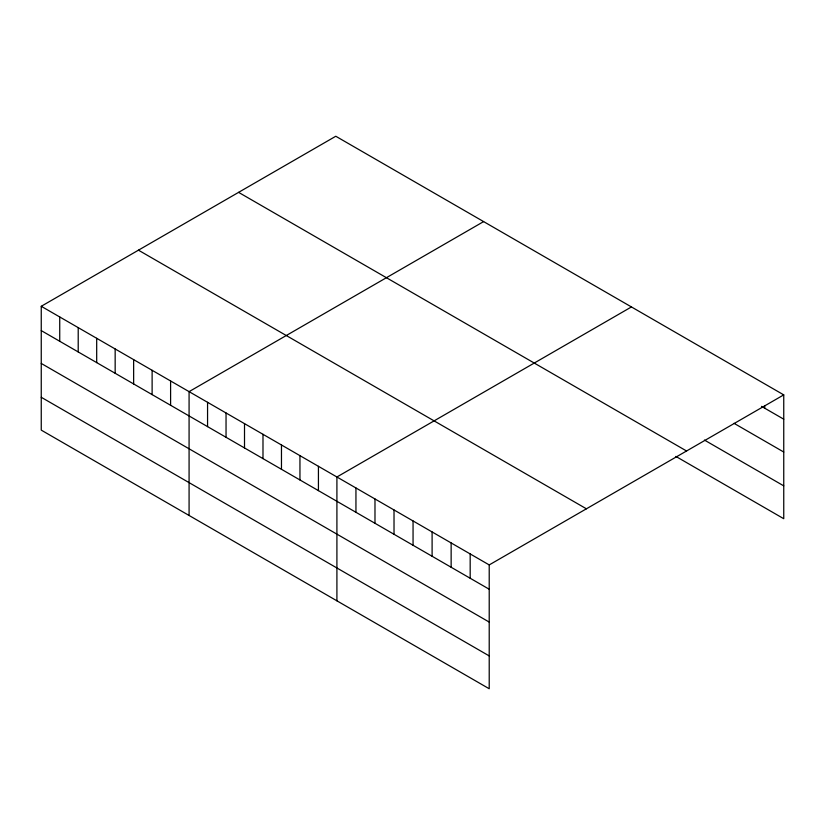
<?xml version="1.0" encoding="UTF-8"?>
<svg xmlns="http://www.w3.org/2000/svg" width="825" height="825" viewBox="0 0 825 825"><rect width="100%" height="100%" fill="white"/><g stroke="black" fill="none" stroke-linecap="round" stroke-linejoin="round"><path stroke-width="1.24" d="M41.25 306.292L489.215 564.919L489.215 688.751L41.25 430.124L41.25 306.292L335.785 136.249L783.75 394.876L783.75 518.708L675.861 456.421M483.615 221.595L189.08 391.638L189.08 515.47M631.445 306.941L336.909 476.984L336.909 600.817M489.215 564.919L783.75 394.876M761.537 406.364L783.75 419.183M734.033 423.328L783.75 452.028M704.426 440.065L783.75 485.863M238.59 192.359L686.555 450.986M138.445 250.171L586.41 508.808M41.25 330.598L489.215 589.236M41.25 363.443L489.215 622.071M41.25 397.279L489.215 655.916M764.713 405.632L764.713 408.189M470.178 553.926L470.178 578.243M451.141 542.943L451.141 567.249M432.104 531.95L432.104 556.256M413.057 520.957L413.057 545.263M394.02 509.963L394.02 534.27M374.983 498.97L374.983 523.277M355.946 487.977L355.946 512.294M318.429 466.321L318.429 490.627M299.949 455.647L299.949 479.964M281.469 444.984L281.469 469.291M262.989 434.311L262.989 458.628M244.509 423.648L244.509 447.954M226.04 412.974L226.04 437.291M207.56 402.311L207.56 426.618M170.6 380.975L170.6 405.281M152.12 370.301L152.12 394.618M133.64 359.638L133.64 383.945M115.16 348.965L115.16 373.271M96.69 338.302L96.69 362.608M78.21 327.628L78.21 351.935M59.73 316.965L59.73 341.272"/></g></svg>
